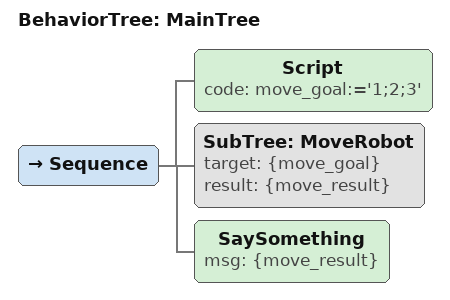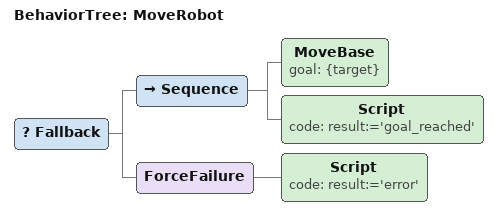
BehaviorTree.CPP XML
<?xml version="1.0" encoding="UTF-8"?>
<root BTCPP_format="4"
      main_tree_to_execute="MainTree">
  <BehaviorTree ID="MainTree">
    <Sequence>
      <Script code="move_goal:=&apos;1;2;3&apos;"/>
      <SubTree ID="MoveRobot"
               target="{move_goal}"
               result="{move_result}"/>
      <SaySomething msg="{move_result}"/>
    </Sequence>
  </BehaviorTree>

  <BehaviorTree ID="MoveRobot">
    <Fallback>
      <Sequence>
        <MoveBase goal="{target}"/>
        <Script code="result:=&apos;goal_reached&apos;"/>
      </Sequence>
      <ForceFailure>
        <Script code="result:=&apos;error&apos;"/>
      </ForceFailure>
    </Fallback>
  </BehaviorTree>

</root>
